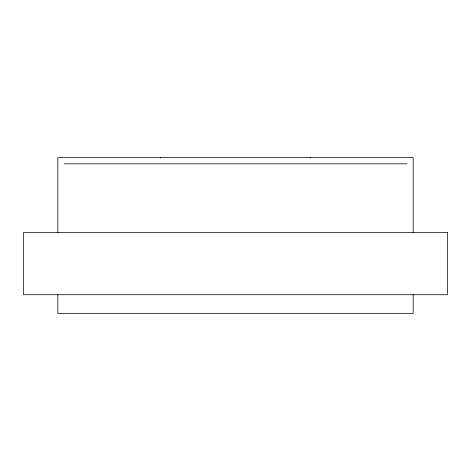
<?xml version="1.0" encoding="UTF-8"?>
<svg xmlns="http://www.w3.org/2000/svg" width="471" height="471" viewBox="0 0 471 471"><rect width="100%" height="100%" fill="white"/><g stroke="black" fill="none" stroke-linecap="round" stroke-linejoin="round"><path stroke-width="0.71" d="M64.127 163.814L406.873 163.814M413.161 232.386L413.161 157.579L57.839 157.579L57.839 232.386M413.161 294.722L413.161 313.421L57.839 313.421L57.839 294.722M310.307 157.579L310.307 157.968M160.693 157.579L160.693 157.968M447.45 232.386L23.55 232.386L23.55 294.722L447.45 294.722L447.45 232.386"/></g></svg>
